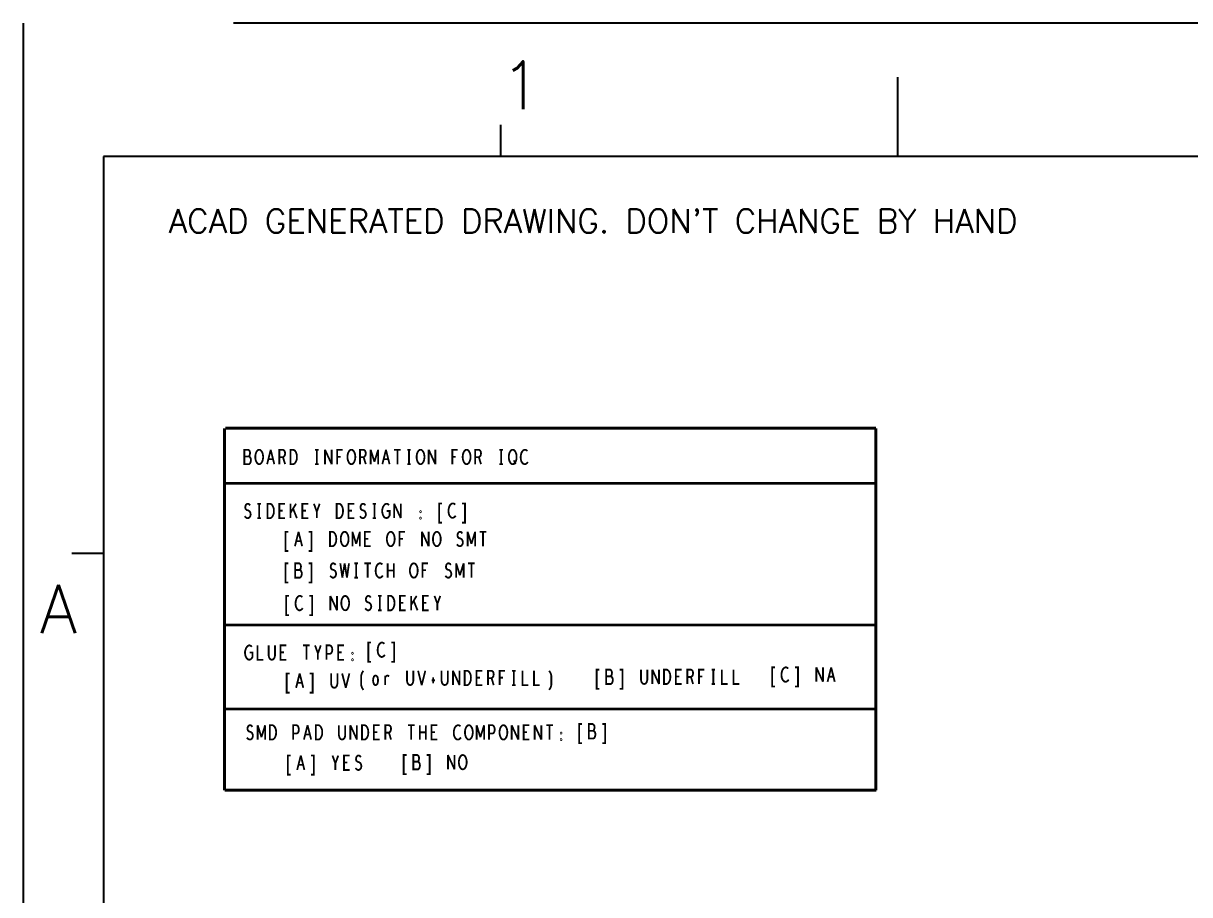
# Model space of a CAD drawing. Header units: millimetres. Extents: x 0 to 442, y 0 to 314.
# Drawn here: x 0 to 82.3, y 252.8 to 314.3 of the extents above; entities that cross this region are included whole.
import ezdxf

# ---------------------------------------------------------------- set-up
doc = ezdxf.new("R2010")
doc.units = ezdxf.units.MM
doc.header["$LTSCALE"] = 23.1
doc.linetypes.add('PHANTOM', pattern=[29.5, 9.5, -1.5, 3, -1.5, 3, -1.5, 9.5])
doc.layers.get('0').update_dxf_attribs({"linetype": 'CONTINUOUS'})
doc.layers.add('0PAPERF', color=2, linetype='PHANTOM', plot=False)
doc.styles.add('SIMPLEX', font='simplex.shx')

msp = doc.modelspace()

# ---------------------------------------------------------------- linework, layer by layer
for p, q in [((61.688, 304.883), (61.688, 310.486)), ((33.67, 304.883), (33.67, 307.124)), ((5.652, 304.883), (5.652, 5.646)), ((438.255, 304.883), (5.652, 304.883)), ((5.652, 276.864), (3.41, 276.864))]:
    msp.add_line(p, q)
for points, const_width in [([(14.195, 285.715), (14.195, 260.166)], 0.203), ([(14.249, 285.718), (60.134, 285.718)], 0.203), ([(60.134, 285.698), (60.134, 260.168)], 0.203), ([(15.905, 283.72), (15.945, 283.771), (15.976, 283.856), (15.996, 283.974), (15.976, 284.076), (15.935, 284.144), (15.864, 284.194), (15.59, 284.194), (15.59, 283.178), (15.925, 283.178), (15.996, 283.246), (16.037, 283.348), (16.057, 283.466), (16.037, 283.585), (15.976, 283.686), (15.905, 283.72), (15.59, 283.72)], 0.127), ([(17.195, 283.178), (17.449, 284.194)], 0.127), ([(17.449, 284.194), (17.703, 283.178)], 0.127), ([(18.059, 283.178), (18.059, 284.194), (18.313, 284.194), (18.394, 284.144), (18.445, 284.076), (18.465, 283.94), (18.445, 283.805), (18.384, 283.72), (18.313, 283.669), (18.059, 283.669)], 0.127), ([(20.578, 284.194), (20.822, 284.194)], 0.127), ([(20.7, 284.194), (20.7, 283.178)], 0.127), ([(21.279, 283.178), (21.279, 284.194)], 0.127), ([(21.279, 284.194), (21.747, 283.178)], 0.127), ([(21.747, 283.178), (21.747, 284.194)], 0.127), ([(22.133, 283.178), (22.133, 284.194), (22.519, 284.194)], 0.127), ([(23.748, 283.178), (23.748, 284.194), (24.002, 284.194), (24.083, 284.144), (24.134, 284.076), (24.155, 283.94), (24.134, 283.805), (24.073, 283.72), (24.002, 283.669), (23.748, 283.669)], 0.127), ([(24.5, 283.178), (24.5, 284.194)], 0.127), ([(24.5, 284.194), (24.764, 283.348)], 0.127), ([(24.764, 283.348), (25.028, 284.194)], 0.127), ([(25.028, 284.194), (25.028, 283.178)], 0.127), ([(25.323, 283.178), (25.577, 284.194)], 0.127), ([(25.577, 284.194), (25.831, 283.178)], 0.127), ([(26.156, 284.194), (26.623, 284.194)], 0.127), ([(26.39, 284.194), (26.39, 283.178)], 0.127), ([(27.081, 284.194), (27.324, 284.194)], 0.127), ([(27.203, 284.194), (27.203, 283.178)], 0.127), ([(28.594, 283.178), (28.594, 284.194)], 0.127), ([(28.594, 284.194), (29.062, 283.178)], 0.127), ([(29.062, 283.178), (29.062, 284.194)], 0.127), ([(30.261, 283.178), (30.261, 284.194), (30.647, 284.194)], 0.127), ([(31.876, 283.178), (31.876, 284.194), (32.13, 284.194), (32.211, 284.144), (32.262, 284.076), (32.283, 283.94), (32.262, 283.805), (32.201, 283.72), (32.13, 283.669), (31.876, 283.669)], 0.127), ([(33.583, 284.194), (33.827, 284.194)], 0.127), ([(33.705, 284.194), (33.705, 283.178)], 0.127), ([(35.554, 284.11), (35.493, 284.161), (35.422, 284.194), (35.341, 284.194), (35.249, 284.144), (35.178, 284.059), (35.127, 283.957), (35.087, 283.788), (35.077, 283.636), (35.097, 283.483), (35.127, 283.382), (35.188, 283.28), (35.259, 283.212), (35.331, 283.178), (35.402, 283.178), (35.473, 283.212), (35.534, 283.263), (35.585, 283.331)], 0.127), ([(17.611, 283.534), (17.286, 283.534)], 0.127), ([(18.313, 283.669), (18.465, 283.178)], 0.127), ([(20.578, 283.178), (20.822, 283.178)], 0.127), ([(22.377, 283.703), (22.133, 283.703)], 0.127), ([(24.002, 283.669), (24.155, 283.178)], 0.127), ([(25.739, 283.534), (25.414, 283.534)], 0.127), ([(27.081, 283.178), (27.324, 283.178)], 0.127), ([(30.505, 283.703), (30.261, 283.703)], 0.127), ([(32.13, 283.669), (32.283, 283.178)], 0.127), ([(33.583, 283.178), (33.827, 283.178)], 0.127), ([(34.599, 283.449), (34.721, 283.178)], 0.127), ([(14.205, 281.827), (60.134, 281.827)], 0.203), ([(15.61, 279.504), (15.691, 279.419), (15.783, 279.368), (15.864, 279.368), (15.945, 279.419), (16.006, 279.504), (16.037, 279.622), (16.016, 279.741), (15.966, 279.843), (15.874, 279.91), (15.752, 279.944), (15.681, 280.012), (15.651, 280.13), (15.671, 280.249), (15.722, 280.334), (15.793, 280.384), (15.864, 280.384), (15.935, 280.351), (15.996, 280.266)], 0.127), ([(16.514, 280.384), (16.758, 280.384)], 0.127), ([(16.636, 280.384), (16.636, 279.368)], 0.127), ([(18.465, 279.368), (18.059, 279.368), (18.059, 280.384), (18.465, 280.384)], 0.127), ([(18.302, 279.893), (18.059, 279.893)], 0.127), ([(18.851, 279.368), (18.851, 280.384)], 0.127), ([(19.237, 280.384), (18.851, 279.758)], 0.127), ([(19.298, 279.368), (19.024, 280.046)], 0.127), ([(20.091, 279.368), (19.684, 279.368), (19.684, 280.384), (20.091, 280.384)], 0.127), ([(19.928, 279.893), (19.684, 279.893)], 0.127), ([(20.7, 279.368), (20.7, 279.826), (20.497, 280.384)], 0.127), ([(20.903, 280.384), (20.7, 279.826)], 0.127), ([(23.342, 279.368), (22.935, 279.368), (22.935, 280.384), (23.342, 280.384)], 0.127), ([(23.179, 279.893), (22.935, 279.893)], 0.127), ([(23.738, 279.504), (23.819, 279.419), (23.911, 279.368), (23.992, 279.368), (24.073, 279.419), (24.134, 279.504), (24.165, 279.622), (24.144, 279.741), (24.094, 279.843), (24.002, 279.91), (23.88, 279.944), (23.809, 280.012), (23.779, 280.13), (23.799, 280.249), (23.85, 280.334), (23.921, 280.384), (23.992, 280.384), (24.063, 280.351), (24.124, 280.266)], 0.127), ([(24.642, 280.384), (24.886, 280.384)], 0.127), ([(24.764, 280.384), (24.764, 279.368)], 0.127), ([(25.638, 279.876), (25.841, 279.876), (25.841, 279.572), (25.78, 279.47), (25.709, 279.402), (25.607, 279.368), (25.506, 279.402), (25.435, 279.47), (25.374, 279.572), (25.333, 279.69), (25.313, 279.826), (25.313, 279.944), (25.333, 280.046), (25.374, 280.164), (25.435, 280.266), (25.496, 280.334), (25.577, 280.384), (25.648, 280.384), (25.729, 280.351), (25.79, 280.283)], 0.127), ([(26.156, 279.368), (26.156, 280.384)], 0.127), ([(26.156, 280.384), (26.623, 279.368)], 0.127), ([(26.623, 279.368), (26.623, 280.384)], 0.127), ([(29.529, 280.407), (29.326, 280.407), (29.326, 279.053), (29.529, 279.053)], 0.127), ([(30.464, 280.323), (30.403, 280.373), (30.332, 280.407), (30.251, 280.407), (30.159, 280.356), (30.088, 280.272), (30.037, 280.17), (29.997, 280.001), (29.986, 279.848), (30.007, 279.696), (30.037, 279.594), (30.098, 279.493), (30.169, 279.425), (30.24, 279.391), (30.311, 279.391), (30.383, 279.425), (30.444, 279.476), (30.494, 279.543)], 0.127), ([(30.952, 279.053), (31.155, 279.053), (31.155, 280.407), (30.952, 280.407)], 0.127), ([(16.514, 279.368), (16.758, 279.368)], 0.127), ([(24.642, 279.368), (24.886, 279.368)], 0.127), ([(18.702, 278.403), (18.498, 278.403), (18.498, 277.048), (18.702, 277.048)], 0.127), ([(19.159, 277.387), (19.413, 278.403)], 0.127), ([(19.413, 278.403), (19.667, 277.387)], 0.127), ([(20.124, 277.048), (20.327, 277.048), (20.327, 278.403), (20.124, 278.403)], 0.127), ([(23.213, 278.403), (23.477, 277.556)], 0.127), ([(23.213, 277.387), (23.213, 278.403)], 0.127), ([(23.477, 277.556), (23.741, 278.403)], 0.127), ([(23.741, 278.403), (23.741, 277.387)], 0.127), ([(24.493, 277.387), (24.086, 277.387), (24.086, 278.403), (24.493, 278.403)], 0.127), ([(26.535, 277.387), (26.535, 278.403), (26.921, 278.403)], 0.127), ([(28.12, 278.403), (28.587, 277.387)], 0.127), ([(28.12, 277.387), (28.12, 278.403)], 0.127), ([(28.587, 277.387), (28.587, 278.403)], 0.127), ([(30.579, 277.522), (30.66, 277.438), (30.751, 277.387), (30.833, 277.387), (30.914, 277.438), (30.975, 277.522), (31.005, 277.641), (30.985, 277.76), (30.934, 277.861), (30.843, 277.929), (30.721, 277.963), (30.65, 278.03), (30.619, 278.149), (30.64, 278.268), (30.69, 278.352), (30.762, 278.403), (30.833, 278.403), (30.904, 278.369), (30.965, 278.284)], 0.127), ([(31.341, 278.403), (31.605, 277.556)], 0.127), ([(31.341, 277.387), (31.341, 278.403)], 0.127), ([(31.605, 277.556), (31.869, 278.403)], 0.127), ([(31.869, 278.403), (31.869, 277.387)], 0.127), ([(32.184, 278.403), (32.651, 278.403)], 0.127), ([(32.418, 278.403), (32.418, 277.387)], 0.127), ([(19.575, 277.743), (19.25, 277.743)], 0.127), ([(24.33, 277.912), (24.086, 277.912)], 0.127), ([(26.779, 277.912), (26.535, 277.912)], 0.127), ([(18.702, 276.181), (18.498, 276.181), (18.498, 274.827), (18.702, 274.827)], 0.127), ([(19.494, 275.707), (19.535, 275.758), (19.565, 275.843), (19.586, 275.961), (19.565, 276.063), (19.525, 276.13), (19.453, 276.181), (19.179, 276.181), (19.179, 275.165), (19.514, 275.165), (19.586, 275.233), (19.626, 275.335), (19.647, 275.453), (19.626, 275.572), (19.565, 275.673), (19.494, 275.707), (19.179, 275.707)], 0.127), ([(20.124, 274.827), (20.327, 274.827), (20.327, 276.181), (20.124, 276.181)], 0.127), ([(21.638, 275.301), (21.719, 275.216), (21.811, 275.165), (21.892, 275.165), (21.973, 275.216), (22.034, 275.301), (22.065, 275.419), (22.044, 275.538), (21.993, 275.64), (21.902, 275.707), (21.78, 275.741), (21.709, 275.809), (21.679, 275.927), (21.699, 276.046), (21.75, 276.13), (21.821, 276.181), (21.892, 276.181), (21.963, 276.148), (22.024, 276.063)], 0.127), ([(22.359, 276.181), (22.501, 275.165)], 0.127), ([(22.501, 275.165), (22.664, 276.181)], 0.127), ([(22.664, 276.181), (22.827, 275.165)], 0.127), ([(22.827, 275.165), (22.969, 276.181)], 0.127), ([(23.355, 276.181), (23.599, 276.181)], 0.127), ([(23.477, 276.181), (23.477, 275.165)], 0.127), ([(24.056, 276.181), (24.523, 276.181)], 0.127), ([(24.29, 276.181), (24.29, 275.165)], 0.127), ([(25.326, 276.097), (25.265, 276.148), (25.194, 276.181), (25.113, 276.181), (25.021, 276.13), (24.95, 276.046), (24.899, 275.944), (24.859, 275.775), (24.848, 275.622), (24.869, 275.47), (24.899, 275.368), (24.96, 275.267), (25.031, 275.199), (25.102, 275.165), (25.174, 275.165), (25.245, 275.199), (25.306, 275.25), (25.356, 275.318)], 0.127), ([(25.702, 275.165), (25.702, 276.181)], 0.127), ([(26.129, 275.673), (25.702, 275.673)], 0.127), ([(26.129, 276.181), (26.129, 275.165)], 0.127), ([(28.161, 275.165), (28.161, 276.181), (28.547, 276.181)], 0.127), ([(28.404, 275.69), (28.161, 275.69)], 0.127), ([(29.766, 275.301), (29.847, 275.216), (29.939, 275.165), (30.02, 275.165), (30.101, 275.216), (30.162, 275.301), (30.193, 275.419), (30.172, 275.538), (30.121, 275.64), (30.03, 275.707), (29.908, 275.741), (29.837, 275.809), (29.807, 275.927), (29.827, 276.046), (29.878, 276.13), (29.949, 276.181), (30.02, 276.181), (30.091, 276.148), (30.152, 276.063)], 0.127), ([(30.528, 275.165), (30.528, 276.181)], 0.127), ([(30.528, 276.181), (30.792, 275.335)], 0.127), ([(30.792, 275.335), (31.056, 276.181)], 0.127), ([(31.056, 276.181), (31.056, 275.165)], 0.127), ([(31.371, 276.181), (31.839, 276.181)], 0.127), ([(31.605, 276.181), (31.605, 275.165)], 0.127), ([(23.355, 275.165), (23.599, 275.165)], 0.127), ([(18.741, 273.88), (18.538, 273.88), (18.538, 272.526), (18.741, 272.526)], 0.127), ([(19.676, 273.796), (19.615, 273.847), (19.544, 273.88), (19.463, 273.88), (19.371, 273.83), (19.3, 273.745), (19.249, 273.643), (19.209, 273.474), (19.198, 273.322), (19.219, 273.169), (19.249, 273.068), (19.31, 272.966), (19.381, 272.898), (19.452, 272.864), (19.524, 272.864), (19.595, 272.898), (19.656, 272.949), (19.706, 273.017)], 0.127), ([(20.164, 272.526), (20.367, 272.526), (20.367, 273.88), (20.164, 273.88)], 0.127), ([(21.657, 273.88), (22.125, 272.864)], 0.127), ([(21.657, 272.864), (21.657, 273.88)], 0.127), ([(22.125, 272.864), (22.125, 273.88)], 0.127), ([(24.116, 273), (24.197, 272.915), (24.289, 272.864), (24.37, 272.864), (24.451, 272.915), (24.512, 273), (24.543, 273.118), (24.522, 273.237), (24.472, 273.339), (24.38, 273.406), (24.258, 273.44), (24.187, 273.508), (24.157, 273.626), (24.177, 273.745), (24.228, 273.83), (24.299, 273.88), (24.37, 273.88), (24.441, 273.847), (24.502, 273.762)], 0.127), ([(25.02, 273.88), (25.264, 273.88)], 0.127), ([(25.142, 273.88), (25.142, 272.864)], 0.127), ([(26.971, 272.864), (26.564, 272.864), (26.564, 273.88), (26.971, 273.88)], 0.127), ([(26.808, 273.389), (26.564, 273.389)], 0.127), ([(27.743, 273.88), (27.357, 273.254)], 0.127), ([(27.357, 272.864), (27.357, 273.88)], 0.127), ([(27.804, 272.864), (27.53, 273.542)], 0.127), ([(28.596, 272.864), (28.19, 272.864), (28.19, 273.88), (28.596, 273.88)], 0.127), ([(28.434, 273.389), (28.19, 273.389)], 0.127), ([(29.206, 272.864), (29.206, 273.322), (29.003, 273.88)], 0.127), ([(29.409, 273.88), (29.206, 273.322)], 0.127), ([(25.02, 272.864), (25.264, 272.864)], 0.127), ([(14.248, 271.83), (60.123, 271.83)], 0.203), ([(15.964, 269.879), (16.167, 269.879), (16.167, 269.574), (16.106, 269.473), (16.035, 269.405), (15.933, 269.371), (15.831, 269.405), (15.76, 269.473), (15.699, 269.574), (15.659, 269.693), (15.638, 269.828), (15.638, 269.947), (15.659, 270.048), (15.699, 270.167), (15.76, 270.268), (15.821, 270.336), (15.903, 270.387), (15.974, 270.387), (16.055, 270.353), (16.116, 270.285)], 0.127), ([(16.512, 270.387), (16.512, 269.371), (16.919, 269.371)], 0.127), ([(17.305, 270.387), (17.305, 269.659), (17.345, 269.506), (17.427, 269.405), (17.528, 269.371), (17.63, 269.405), (17.711, 269.506), (17.752, 269.659), (17.752, 270.387)], 0.127), ([(18.544, 269.371), (18.138, 269.371), (18.138, 270.387), (18.544, 270.387)], 0.127), ([(18.382, 269.896), (18.138, 269.896)], 0.127), ([(19.733, 270.387), (20.2, 270.387)], 0.127), ([(19.967, 270.387), (19.967, 269.371)], 0.127), ([(20.779, 269.371), (20.779, 269.828), (20.576, 270.387)], 0.127), ([(20.983, 270.387), (20.779, 269.828)], 0.127), ([(21.389, 269.371), (21.389, 270.387), (21.633, 270.387), (21.714, 270.336), (21.775, 270.218), (21.795, 270.082), (21.775, 269.947), (21.724, 269.845), (21.633, 269.794), (21.389, 269.794)], 0.127), ([(22.608, 269.371), (22.202, 269.371), (22.202, 270.387), (22.608, 270.387)], 0.127), ([(22.446, 269.896), (22.202, 269.896)], 0.127), ([(24.534, 270.588), (24.331, 270.588), (24.331, 269.233), (24.534, 269.233)], 0.127), ([(25.468, 270.503), (25.407, 270.554), (25.336, 270.588), (25.255, 270.588), (25.164, 270.537), (25.093, 270.453), (25.042, 270.351), (25.001, 270.182), (24.991, 270.029), (25.011, 269.877), (25.042, 269.775), (25.103, 269.674), (25.174, 269.606), (25.245, 269.572), (25.316, 269.572), (25.387, 269.606), (25.448, 269.657), (25.499, 269.724)], 0.127), ([(25.956, 269.233), (26.159, 269.233), (26.159, 270.588), (25.956, 270.588)], 0.127), ([(18.781, 268.406), (18.578, 268.406), (18.578, 267.051), (18.781, 267.051)], 0.127), ([(19.238, 267.39), (19.492, 268.406)], 0.127), ([(19.492, 268.406), (19.746, 267.39)], 0.127), ([(20.203, 267.051), (20.406, 267.051), (20.406, 268.406), (20.203, 268.406)], 0.127), ([(21.707, 268.406), (21.707, 267.677), (21.748, 267.525), (21.829, 267.423), (21.93, 267.39), (22.032, 267.423), (22.113, 267.525), (22.154, 267.677), (22.154, 268.406)], 0.127), ([(22.489, 268.406), (22.743, 267.39)], 0.127), ([(22.743, 267.39), (22.997, 268.406)], 0.127), ([(23.983, 267.244), (23.881, 267.413), (23.83, 267.582), (23.83, 268.26), (23.881, 268.429), (23.983, 268.598)], 0.127), ([(25.517, 268.124), (25.568, 268.192), (25.619, 268.243), (25.69, 268.26), (25.74, 268.243), (25.801, 268.192)], 0.127), ([(25.517, 267.582), (25.517, 268.26)], 0.127), ([(27.061, 268.598), (27.061, 267.87), (27.102, 267.718), (27.183, 267.616), (27.285, 267.582), (27.386, 267.616), (27.468, 267.718), (27.508, 267.87), (27.508, 268.598)], 0.127), ([(27.844, 268.598), (28.098, 267.582)], 0.127), ([(28.098, 267.582), (28.352, 268.598)], 0.127), ([(28.91, 268.141), (28.91, 267.701)], 0.127), ([(29.5, 268.598), (29.5, 267.87), (29.54, 267.718), (29.622, 267.616), (29.723, 267.582), (29.825, 267.616), (29.906, 267.718), (29.947, 267.87), (29.947, 268.598)], 0.127), ([(30.302, 268.598), (30.77, 267.582)], 0.127), ([(30.302, 267.582), (30.302, 268.598)], 0.127), ([(30.77, 267.582), (30.77, 268.598)], 0.127), ([(32.365, 267.582), (31.958, 267.582), (31.958, 268.598), (32.365, 268.598)], 0.127), ([(32.771, 267.582), (32.771, 268.598), (33.025, 268.598), (33.106, 268.547), (33.157, 268.48), (33.178, 268.344), (33.157, 268.209), (33.096, 268.124), (33.025, 268.073), (32.771, 268.073)], 0.127), ([(33.594, 267.582), (33.594, 268.598), (33.98, 268.598)], 0.127), ([(34.478, 268.598), (34.722, 268.598)], 0.127), ([(34.6, 268.598), (34.6, 267.582)], 0.127), ([(35.21, 268.598), (35.21, 267.582), (35.616, 267.582)], 0.127), ([(36.022, 268.598), (36.022, 267.582), (36.429, 267.582)], 0.127), ([(37.089, 267.244), (37.191, 267.413), (37.242, 267.582), (37.242, 268.26), (37.191, 268.429), (37.089, 268.598)], 0.127), ([(40.638, 268.677), (40.435, 268.677), (40.435, 267.323), (40.638, 267.323)], 0.127), ([(41.431, 268.203), (41.471, 268.254), (41.502, 268.339), (41.522, 268.457), (41.502, 268.559), (41.461, 268.627), (41.39, 268.677), (41.116, 268.677), (41.116, 267.661), (41.451, 267.661), (41.522, 267.729), (41.563, 267.831), (41.583, 267.949), (41.563, 268.068), (41.502, 268.169), (41.431, 268.203), (41.116, 268.203)], 0.127), ([(42.061, 267.323), (42.264, 267.323), (42.264, 268.677), (42.061, 268.677)], 0.127), ([(43.564, 268.677), (43.564, 267.949), (43.605, 267.797), (43.686, 267.695), (43.788, 267.661), (43.89, 267.695), (43.971, 267.797), (44.011, 267.949), (44.011, 268.677)], 0.127), ([(44.367, 268.677), (44.834, 267.661)], 0.127), ([(44.367, 267.661), (44.367, 268.677)], 0.127), ([(44.834, 267.661), (44.834, 268.677)], 0.127), ([(46.43, 267.661), (46.023, 267.661), (46.023, 268.677), (46.43, 268.677)], 0.127), ([(46.267, 268.186), (46.023, 268.186)], 0.127), ([(46.836, 267.661), (46.836, 268.677), (47.09, 268.677), (47.171, 268.627), (47.222, 268.559), (47.242, 268.423), (47.222, 268.288), (47.161, 268.203), (47.09, 268.152), (46.836, 268.152)], 0.127), ([(47.09, 268.152), (47.242, 267.661)], 0.127), ([(47.659, 267.661), (47.659, 268.677), (48.045, 268.677)], 0.127), ([(47.903, 268.186), (47.659, 268.186)], 0.127), ([(48.543, 268.677), (48.787, 268.677)], 0.127), ([(48.665, 268.677), (48.665, 267.661)], 0.127), ([(49.274, 268.677), (49.274, 267.661), (49.681, 267.661)], 0.127), ([(50.087, 268.677), (50.087, 267.661), (50.494, 267.661)], 0.127), ([(53.016, 268.836), (52.812, 268.836), (52.812, 267.482), (53.016, 267.482)], 0.127), ([(53.95, 268.752), (53.889, 268.802), (53.818, 268.836), (53.737, 268.836), (53.645, 268.785), (53.574, 268.701), (53.524, 268.599), (53.483, 268.43), (53.473, 268.277), (53.493, 268.125), (53.524, 268.023), (53.584, 267.922), (53.656, 267.854), (53.727, 267.82), (53.798, 267.82), (53.869, 267.854), (53.93, 267.905), (53.981, 267.973)], 0.127), ([(54.438, 267.482), (54.641, 267.482), (54.641, 268.836), (54.438, 268.836)], 0.127), ([(55.931, 268.836), (56.399, 267.82)], 0.127), ([(55.931, 267.82), (55.931, 268.836)], 0.127), ([(56.399, 267.82), (56.399, 268.836)], 0.127), ([(56.724, 267.82), (56.978, 268.836)], 0.127), ([(57.14, 268.176), (56.815, 268.176)], 0.127), ([(56.978, 268.836), (57.232, 267.82)], 0.127), ([(19.655, 267.745), (19.33, 267.745)], 0.127), ([(28.799, 267.921), (29.042, 267.921)], 0.127), ([(32.202, 268.107), (31.958, 268.107)], 0.127), ([(33.025, 268.073), (33.178, 267.582)], 0.127), ([(33.838, 268.107), (33.594, 268.107)], 0.127), ([(34.478, 267.582), (34.722, 267.582)], 0.127), ([(48.543, 267.661), (48.787, 267.661)], 0.127), ([(14.196, 265.897), (60.129, 265.897)], 0.203), ([(39.411, 264.835), (39.207, 264.835), (39.207, 263.481), (39.411, 263.481)], 0.127), ([(40.203, 264.361), (40.244, 264.412), (40.274, 264.497), (40.294, 264.615), (40.274, 264.717), (40.233, 264.785), (40.162, 264.835), (39.888, 264.835), (39.888, 263.819), (40.223, 263.819), (40.294, 263.887), (40.335, 263.989), (40.355, 264.107), (40.335, 264.226), (40.274, 264.327), (40.203, 264.361), (39.888, 264.361)], 0.127), ([(40.833, 263.481), (41.036, 263.481), (41.036, 264.835), (40.833, 264.835)], 0.127), ([(15.768, 263.875), (15.849, 263.79), (15.941, 263.74), (16.022, 263.74), (16.103, 263.79), (16.164, 263.875), (16.195, 263.994), (16.175, 264.112), (16.124, 264.214), (16.032, 264.281), (15.91, 264.315), (15.839, 264.383), (15.809, 264.502), (15.829, 264.62), (15.88, 264.705), (15.951, 264.756), (16.022, 264.756), (16.093, 264.722), (16.154, 264.637)], 0.127), ([(16.53, 263.74), (16.53, 264.756)], 0.127), ([(16.53, 264.756), (16.794, 263.909)], 0.127), ([(16.794, 263.909), (17.059, 264.756)], 0.127), ([(17.059, 264.756), (17.059, 263.74)], 0.127), ([(19.03, 263.74), (19.03, 264.756), (19.273, 264.756), (19.355, 264.705), (19.416, 264.586), (19.436, 264.451), (19.416, 264.315), (19.365, 264.214), (19.273, 264.163), (19.03, 264.163)], 0.127), ([(19.792, 263.74), (20.046, 264.756)], 0.127), ([(20.208, 264.095), (19.883, 264.095)], 0.127), ([(20.046, 264.756), (20.3, 263.74)], 0.127), ([(22.26, 264.756), (22.26, 264.027), (22.301, 263.875), (22.382, 263.773), (22.484, 263.74), (22.586, 263.773), (22.667, 263.875), (22.707, 264.027), (22.707, 264.756)], 0.127), ([(23.063, 263.74), (23.063, 264.756)], 0.127), ([(23.063, 264.756), (23.53, 263.74)], 0.127), ([(23.53, 263.74), (23.53, 264.756)], 0.127), ([(25.126, 263.74), (24.719, 263.74), (24.719, 264.756), (25.126, 264.756)], 0.127), ([(24.963, 264.265), (24.719, 264.265)], 0.127), ([(25.532, 263.74), (25.532, 264.756), (25.786, 264.756), (25.867, 264.705), (25.918, 264.637), (25.938, 264.502), (25.918, 264.366), (25.857, 264.281), (25.786, 264.231), (25.532, 264.231)], 0.127), ([(25.786, 264.231), (25.938, 263.74)], 0.127), ([(27.127, 264.756), (27.594, 264.756)], 0.127), ([(27.361, 264.756), (27.361, 263.74)], 0.127), ([(27.96, 263.74), (27.96, 264.756)], 0.127), ([(28.387, 264.248), (27.96, 264.248)], 0.127), ([(28.387, 264.756), (28.387, 263.74)], 0.127), ([(29.19, 263.74), (28.783, 263.74), (28.783, 264.756), (29.19, 264.756)], 0.127), ([(29.027, 264.265), (28.783, 264.265)], 0.127), ([(30.835, 264.671), (30.775, 264.722), (30.703, 264.756), (30.622, 264.756), (30.531, 264.705), (30.46, 264.62), (30.409, 264.519), (30.368, 264.349), (30.358, 264.197), (30.378, 264.044), (30.409, 263.943), (30.47, 263.841), (30.541, 263.773), (30.612, 263.74), (30.683, 263.74), (30.754, 263.773), (30.815, 263.824), (30.866, 263.892)], 0.127), ([(31.973, 263.74), (31.973, 264.756)], 0.127), ([(31.973, 264.756), (32.238, 263.909)], 0.127), ([(32.238, 263.909), (32.502, 264.756)], 0.127), ([(32.502, 264.756), (32.502, 263.74)], 0.127), ([(32.847, 263.74), (32.847, 264.756), (33.091, 264.756), (33.172, 264.705), (33.233, 264.586), (33.254, 264.451), (33.233, 264.315), (33.182, 264.214), (33.091, 264.163), (32.847, 264.163)], 0.127), ([(34.442, 263.74), (34.442, 264.756)], 0.127), ([(34.442, 264.756), (34.91, 263.74)], 0.127), ([(34.91, 263.74), (34.91, 264.756)], 0.127), ([(35.692, 263.74), (35.286, 263.74), (35.286, 264.756), (35.692, 264.756)], 0.127), ([(35.529, 264.265), (35.286, 264.265)], 0.127), ([(36.068, 263.74), (36.068, 264.756)], 0.127), ([(36.068, 264.756), (36.535, 263.74)], 0.127), ([(36.535, 263.74), (36.535, 264.756)], 0.127), ([(36.881, 264.756), (37.348, 264.756)], 0.127), ([(37.114, 264.756), (37.114, 263.74)], 0.127), ([(18.86, 262.613), (18.657, 262.613), (18.657, 261.259), (18.86, 261.259)], 0.127), ([(19.318, 261.597), (19.572, 262.613)], 0.127), ([(19.572, 262.613), (19.826, 261.597)], 0.127), ([(20.283, 261.259), (20.486, 261.259), (20.486, 262.613), (20.283, 262.613)], 0.127), ([(22.01, 261.597), (22.01, 262.055), (21.807, 262.613)], 0.127), ([(22.213, 262.613), (22.01, 262.055)], 0.127), ([(23.026, 261.597), (22.62, 261.597), (22.62, 262.613), (23.026, 262.613)], 0.127), ([(23.422, 261.733), (23.504, 261.648), (23.595, 261.597), (23.676, 261.597), (23.758, 261.648), (23.818, 261.733), (23.849, 261.851), (23.829, 261.97), (23.778, 262.072), (23.686, 262.139), (23.564, 262.173), (23.493, 262.241), (23.463, 262.359), (23.483, 262.478), (23.534, 262.563), (23.605, 262.613), (23.676, 262.613), (23.747, 262.58), (23.808, 262.495)], 0.127), ([(27.033, 262.653), (26.829, 262.653), (26.829, 261.299), (27.033, 261.299)], 0.127), ([(27.825, 262.179), (27.866, 262.23), (27.896, 262.315), (27.917, 262.433), (27.896, 262.535), (27.856, 262.602), (27.784, 262.653), (27.51, 262.653), (27.51, 261.637), (27.845, 261.637), (27.917, 261.705), (27.957, 261.807), (27.977, 261.925), (27.957, 262.044), (27.896, 262.145), (27.825, 262.179), (27.51, 262.179)], 0.127), ([(28.455, 261.299), (28.658, 261.299), (28.658, 262.653), (28.455, 262.653)], 0.127), ([(29.949, 261.637), (29.949, 262.653)], 0.127), ([(29.949, 262.653), (30.416, 261.637)], 0.127), ([(30.416, 261.637), (30.416, 262.653)], 0.127), ([(19.734, 261.953), (19.409, 261.953)], 0.127), ([(22.863, 262.122), (22.62, 262.122)], 0.127), ([(14.196, 260.166), (60.161, 260.166)], 0.203)]:
    msp.add_lwpolyline(points, dxfattribs=dict(const_width=const_width))
at = {"const_width": 0.127}
for points in [[(16.636, 283.178), (16.555, 283.195), (16.484, 283.263), (16.423, 283.365), (16.382, 283.483), (16.362, 283.619), (16.362, 283.754), (16.382, 283.89), (16.423, 284.008), (16.484, 284.11), (16.555, 284.177), (16.636, 284.194), (16.717, 284.177), (16.789, 284.11), (16.849, 284.008), (16.89, 283.89), (16.91, 283.754), (16.91, 283.619), (16.89, 283.483), (16.849, 283.365), (16.789, 283.263), (16.717, 283.195)], [(18.851, 283.178), (18.851, 284.194), (19.054, 284.194), (19.135, 284.144), (19.196, 284.076), (19.247, 283.974), (19.288, 283.856), (19.298, 283.686), (19.288, 283.517), (19.247, 283.399), (19.196, 283.297), (19.135, 283.229), (19.054, 283.178)], [(23.139, 283.178), (23.057, 283.195), (22.986, 283.263), (22.925, 283.365), (22.885, 283.483), (22.864, 283.619), (22.864, 283.754), (22.885, 283.89), (22.925, 284.008), (22.986, 284.11), (23.057, 284.177), (23.139, 284.194), (23.22, 284.177), (23.291, 284.11), (23.352, 284.008), (23.393, 283.89), (23.413, 283.754), (23.413, 283.619), (23.393, 283.483), (23.352, 283.365), (23.291, 283.263), (23.22, 283.195)], [(28.015, 283.178), (27.934, 283.195), (27.863, 283.263), (27.802, 283.365), (27.761, 283.483), (27.741, 283.619), (27.741, 283.754), (27.761, 283.89), (27.802, 284.008), (27.863, 284.11), (27.934, 284.177), (28.015, 284.194), (28.097, 284.177), (28.168, 284.11), (28.229, 284.008), (28.269, 283.89), (28.29, 283.754), (28.29, 283.619), (28.269, 283.483), (28.229, 283.365), (28.168, 283.263), (28.097, 283.195)], [(31.267, 283.178), (31.185, 283.195), (31.114, 283.263), (31.053, 283.365), (31.013, 283.483), (30.992, 283.619), (30.992, 283.754), (31.013, 283.89), (31.053, 284.008), (31.114, 284.11), (31.185, 284.177), (31.267, 284.194), (31.348, 284.177), (31.419, 284.11), (31.48, 284.008), (31.521, 283.89), (31.541, 283.754), (31.541, 283.619), (31.521, 283.483), (31.48, 283.365), (31.419, 283.263), (31.348, 283.195)], [(34.518, 283.178), (34.436, 283.195), (34.365, 283.263), (34.304, 283.365), (34.264, 283.483), (34.243, 283.619), (34.243, 283.754), (34.264, 283.89), (34.304, 284.008), (34.365, 284.11), (34.436, 284.177), (34.518, 284.194), (34.599, 284.177), (34.67, 284.11), (34.731, 284.008), (34.772, 283.89), (34.792, 283.754), (34.792, 283.619), (34.772, 283.483), (34.731, 283.365), (34.67, 283.263), (34.599, 283.195)], [(17.225, 279.368), (17.225, 280.384), (17.429, 280.384), (17.51, 280.334), (17.571, 280.266), (17.622, 280.164), (17.662, 280.046), (17.672, 279.876), (17.662, 279.707), (17.622, 279.589), (17.571, 279.487), (17.51, 279.419), (17.429, 279.368)], [(22.102, 279.368), (22.102, 280.384), (22.305, 280.384), (22.387, 280.334), (22.448, 280.266), (22.498, 280.164), (22.539, 280.046), (22.549, 279.876), (22.539, 279.707), (22.498, 279.589), (22.448, 279.487), (22.387, 279.419), (22.305, 279.368)], [(28.015, 279.792), (27.995, 279.809), (27.995, 279.843), (28.015, 279.859), (28.036, 279.843), (28.036, 279.809)], [(28.015, 279.335), (27.995, 279.351), (27.995, 279.385), (28.015, 279.402), (28.036, 279.385), (28.036, 279.351)], [(21.628, 277.387), (21.628, 278.403), (21.831, 278.403), (21.912, 278.352), (21.973, 278.284), (22.024, 278.183), (22.065, 278.064), (22.075, 277.895), (22.065, 277.726), (22.024, 277.607), (21.973, 277.506), (21.912, 277.438), (21.831, 277.387)], [(22.664, 277.387), (22.583, 277.404), (22.512, 277.472), (22.451, 277.573), (22.41, 277.692), (22.39, 277.827), (22.39, 277.963), (22.41, 278.098), (22.451, 278.217), (22.512, 278.318), (22.583, 278.386), (22.664, 278.403), (22.745, 278.386), (22.816, 278.318), (22.877, 278.217), (22.918, 278.098), (22.938, 277.963), (22.938, 277.827), (22.918, 277.692), (22.877, 277.573), (22.816, 277.472), (22.745, 277.404)], [(25.915, 277.387), (25.834, 277.404), (25.763, 277.472), (25.702, 277.573), (25.661, 277.692), (25.641, 277.827), (25.641, 277.963), (25.661, 278.098), (25.702, 278.217), (25.763, 278.318), (25.834, 278.386), (25.915, 278.403), (25.997, 278.386), (26.068, 278.318), (26.129, 278.217), (26.169, 278.098), (26.19, 277.963), (26.19, 277.827), (26.169, 277.692), (26.129, 277.573), (26.068, 277.472), (25.997, 277.404)], [(29.166, 277.387), (29.085, 277.404), (29.014, 277.472), (28.953, 277.573), (28.912, 277.692), (28.892, 277.827), (28.892, 277.963), (28.912, 278.098), (28.953, 278.217), (29.014, 278.318), (29.085, 278.386), (29.166, 278.403), (29.248, 278.386), (29.319, 278.318), (29.38, 278.217), (29.42, 278.098), (29.441, 277.963), (29.441, 277.827), (29.42, 277.692), (29.38, 277.573), (29.319, 277.472), (29.248, 277.404)], [(27.541, 275.165), (27.46, 275.182), (27.388, 275.25), (27.327, 275.351), (27.287, 275.47), (27.267, 275.605), (27.267, 275.741), (27.287, 275.876), (27.327, 275.995), (27.388, 276.097), (27.46, 276.164), (27.541, 276.181), (27.622, 276.164), (27.693, 276.097), (27.754, 275.995), (27.795, 275.876), (27.815, 275.741), (27.815, 275.605), (27.795, 275.47), (27.754, 275.351), (27.693, 275.25), (27.622, 275.182)], [(22.704, 272.864), (22.622, 272.881), (22.551, 272.949), (22.49, 273.05), (22.45, 273.169), (22.429, 273.304), (22.429, 273.44), (22.45, 273.576), (22.49, 273.694), (22.551, 273.796), (22.622, 273.863), (22.704, 273.88), (22.785, 273.863), (22.856, 273.796), (22.917, 273.694), (22.958, 273.576), (22.978, 273.44), (22.978, 273.304), (22.958, 273.169), (22.917, 273.05), (22.856, 272.949), (22.785, 272.881)], [(25.731, 272.864), (25.731, 273.88), (25.935, 273.88), (26.016, 273.83), (26.077, 273.762), (26.128, 273.66), (26.168, 273.542), (26.178, 273.372), (26.168, 273.203), (26.128, 273.085), (26.077, 272.983), (26.016, 272.915), (25.935, 272.864)], [(23.218, 269.794), (23.197, 269.811), (23.197, 269.845), (23.218, 269.862), (23.238, 269.845), (23.238, 269.811)], [(23.218, 269.337), (23.197, 269.354), (23.197, 269.388), (23.218, 269.405), (23.238, 269.388), (23.238, 269.354)], [(24.846, 267.582), (24.785, 267.599), (24.724, 267.667), (24.684, 267.785), (24.664, 267.921), (24.684, 268.056), (24.724, 268.175), (24.785, 268.243), (24.846, 268.26), (24.907, 268.243), (24.968, 268.175), (25.009, 268.056), (25.019, 267.921), (25.009, 267.785), (24.968, 267.667), (24.907, 267.599)], [(31.125, 267.582), (31.125, 268.598), (31.328, 268.598), (31.41, 268.547), (31.471, 268.48), (31.522, 268.378), (31.562, 268.26), (31.572, 268.09), (31.562, 267.921), (31.522, 267.802), (31.471, 267.701), (31.41, 267.633), (31.328, 267.582)], [(45.19, 267.661), (45.19, 268.677), (45.393, 268.677), (45.475, 268.627), (45.535, 268.559), (45.586, 268.457), (45.627, 268.339), (45.637, 268.169), (45.627, 268), (45.586, 267.882), (45.535, 267.78), (45.475, 267.712), (45.393, 267.661)], [(17.384, 263.74), (17.384, 264.756), (17.587, 264.756), (17.668, 264.705), (17.729, 264.637), (17.78, 264.535), (17.821, 264.417), (17.831, 264.248), (17.821, 264.078), (17.78, 263.96), (17.729, 263.858), (17.668, 263.79), (17.587, 263.74)], [(20.635, 263.74), (20.635, 264.756), (20.838, 264.756), (20.919, 264.705), (20.98, 264.637), (21.031, 264.535), (21.072, 264.417), (21.082, 264.248), (21.072, 264.078), (21.031, 263.96), (20.98, 263.858), (20.919, 263.79), (20.838, 263.74)], [(23.886, 263.74), (23.886, 264.756), (24.089, 264.756), (24.171, 264.705), (24.231, 264.637), (24.282, 264.535), (24.323, 264.417), (24.333, 264.248), (24.323, 264.078), (24.282, 263.96), (24.231, 263.858), (24.171, 263.79), (24.089, 263.74)], [(31.425, 263.74), (31.343, 263.757), (31.272, 263.824), (31.211, 263.926), (31.171, 264.044), (31.15, 264.18), (31.15, 264.315), (31.171, 264.451), (31.211, 264.569), (31.272, 264.671), (31.343, 264.739), (31.425, 264.756), (31.506, 264.739), (31.577, 264.671), (31.638, 264.569), (31.679, 264.451), (31.699, 264.315), (31.699, 264.18), (31.679, 264.044), (31.638, 263.926), (31.577, 263.824), (31.506, 263.757)], [(33.863, 263.74), (33.782, 263.757), (33.711, 263.824), (33.65, 263.926), (33.609, 264.044), (33.589, 264.18), (33.589, 264.315), (33.609, 264.451), (33.65, 264.569), (33.711, 264.671), (33.782, 264.739), (33.863, 264.756), (33.944, 264.739), (34.016, 264.671), (34.077, 264.569), (34.117, 264.451), (34.137, 264.315), (34.137, 264.18), (34.117, 264.044), (34.077, 263.926), (34.016, 263.824), (33.944, 263.757)], [(37.927, 264.163), (37.907, 264.18), (37.907, 264.214), (37.927, 264.231), (37.947, 264.214), (37.947, 264.18)], [(37.927, 263.706), (37.907, 263.723), (37.907, 263.757), (37.927, 263.773), (37.947, 263.757), (37.947, 263.723)], [(30.995, 261.637), (30.914, 261.654), (30.843, 261.722), (30.782, 261.823), (30.741, 261.942), (30.721, 262.077), (30.721, 262.213), (30.741, 262.348), (30.782, 262.467), (30.843, 262.569), (30.914, 262.636), (30.995, 262.653), (31.076, 262.636), (31.147, 262.569), (31.208, 262.467), (31.249, 262.348), (31.269, 262.213), (31.269, 262.077), (31.249, 261.942), (31.208, 261.823), (31.147, 261.722), (31.076, 261.654)]]:
    msp.add_lwpolyline(points, close=True, dxfattribs=at)
at = {"layer": '0PAPERF'}
for p, q in [((0, 314.294), (0, 0)), ((442.178, 314.294), (0, 314.294))]:
    msp.add_line(p, q, dxfattribs=at)

# ---------------------------------------------------------------- texts
at = {"style": 'SIMPLEX'}
for s, height, p in [('1', 3.362, (33.67, 308.245)), ('A', 3.407, (1.169, 271.261))]:
    msp.add_text(s, height=height, dxfattribs=at).set_placement(p)
at = {"color": 3, "style": 'SIMPLEX'}
msp.add_text("ACAD GENERATED DRAWING. DON'T CHANGE BY HAND", height=1.6811, dxfattribs=at).set_placement((10.265, 299.503))

doc.saveas('drawing.dxf')
